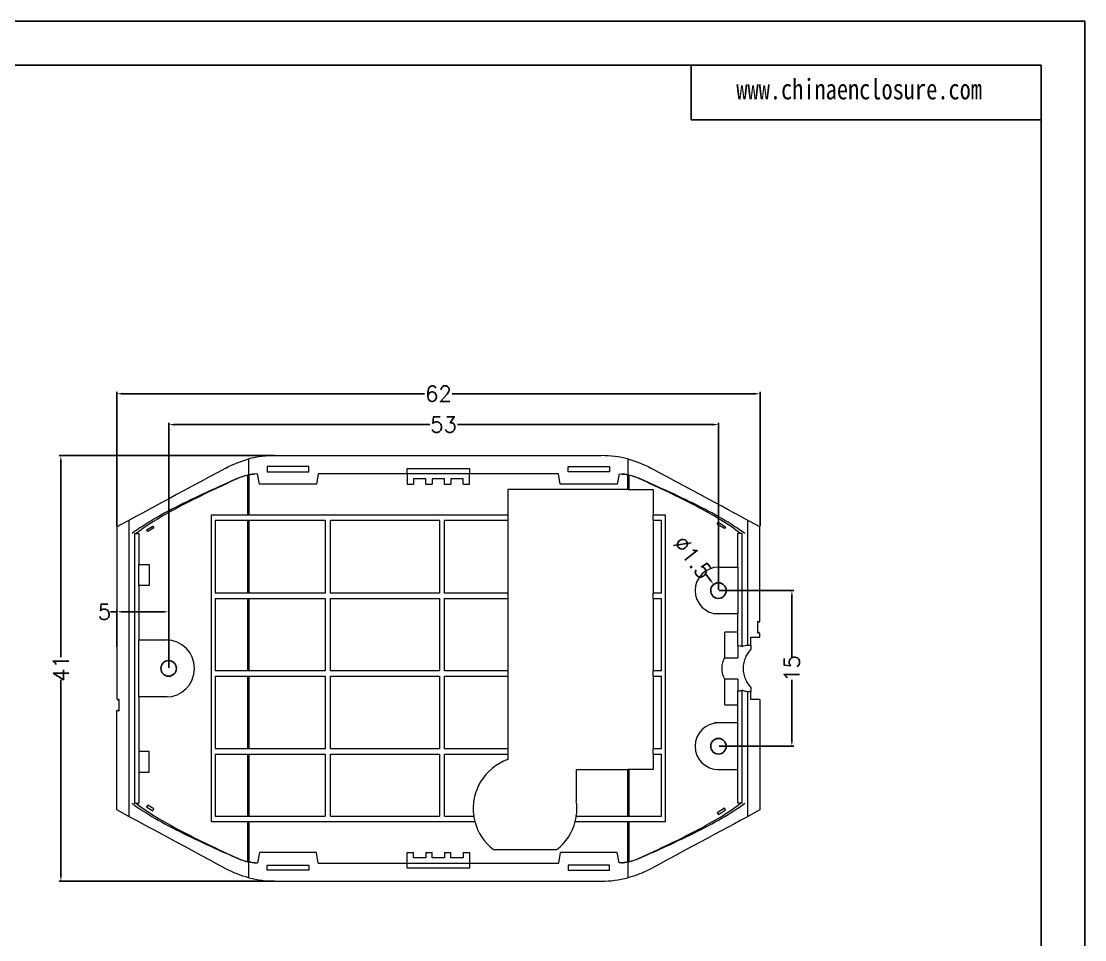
# Model space of a CAD drawing. Header units: inches. Extents: x 1582 to 2189, y 327 to 504.
# Drawn here: x 2000 to 2102.5, y 415.4 to 503.9 of the extents above; entities that cross this region are included whole.
import ezdxf

# ---------------------------------------------------------------- set-up
doc = ezdxf.new("R2010")
doc.units = ezdxf.units.IN
doc.header["$LTSCALE"] = 15
doc.layers.add('文字', color=81, linetype='Continuous')
doc.styles.get("Standard").update_dxf_attribs({"font": 'txt', "bigfont": 'gbcbig.shx'})
doc.styles.add('宋体', font='', dxfattribs={"width": 0.8, "height": 3.5})
doc.styles.get('宋体').set_extended_font_data('SimSun')
doc.dimstyles.new('2', dxfattribs={"dimtxt": 1.5, "dimasz": 0.6, "dimexe": 0.18, "dimexo": 0.0625, "dimgap": 0.09, "dimtad": 0, "dimdsep": 46, "dimtxsty": 'Standard', "dimcen": 0, "dimclrd": 3, "dimclre": 3, "dimadec": 0, "dimazin": 2, "dimtfac": 1, "dimtofl": 0, "dimtmove": 0, "dimatfit": 3, "dimfxl": 1, "dimtolj": 1, "dimtzin": 0, "dimarcsym": 0})

# ---------------------------------------------------------------- blocks, each defined once
blk = doc.blocks.new('*D228')
at = {"color": 3, "lineweight": -2}
for p, q in [((2009.22, 455.24), (2009.22, 468.18)), ((2009.82, 468), (2038.88, 468)), ((2070.62, 468), (2041.56, 468)), ((2071.22, 455.24), (2071.22, 468.18))]:
    blk.add_line(p, q, dxfattribs=at)
at = {"color": 3}
for points in [[(2009.82, 468.1), (2009.82, 467.9), (2009.22, 468)], [(2070.62, 468.1), (2070.62, 467.9), (2071.22, 468)]]:
    blk.add_solid(points, dxfattribs=at)
at = {"layer": 'Defpoints', "color": 0}
for p in [(2071.22, 468), (2009.22, 455.17), (2071.22, 455.17)]:
    blk.add_point(p, dxfattribs=at)
at = {"color": 0, "insert": (2040.22, 468), "char_height": 1.5, "attachment_point": 5}
blk.add_mtext('\\A1;62', dxfattribs=at)
blk = doc.blocks.new('*D229')
at = {"color": 3, "lineweight": -2}
for p, q in [((2024.42, 462.04), (2003.65, 462.04)), ((2003.83, 461.44), (2003.83, 442.63)), ((2003.83, 421.64), (2003.83, 440.45)), ((2024.42, 421.04), (2003.65, 421.04))]:
    blk.add_line(p, q, dxfattribs=at)
at = {"color": 3}
for points in [[(2003.73, 461.44), (2003.93, 461.44), (2003.83, 462.04)], [(2003.73, 421.64), (2003.93, 421.64), (2003.83, 421.04)]]:
    blk.add_solid(points, dxfattribs=at)
at = {"layer": 'Defpoints', "color": 0}
for p in [(2024.48, 462.04), (2003.83, 421.04), (2024.48, 421.04)]:
    blk.add_point(p, dxfattribs=at)
at = {"color": 0, "insert": (2003.83, 441.54), "char_height": 1.5, "attachment_point": 5, "rotation": 90}
blk.add_mtext('\\A1;41', dxfattribs=at)
blk = doc.blocks.new('*D230')
at = {"color": 3, "lineweight": -2}
for p, q in [((2067.28, 449.04), (2074.47, 449.04)), ((2074.29, 448.44), (2074.29, 442.63)), ((2074.29, 434.64), (2074.29, 440.45)), ((2067.28, 434.04), (2074.47, 434.04))]:
    blk.add_line(p, q, dxfattribs=at)
at = {"color": 3}
for points in [[(2074.19, 448.44), (2074.39, 448.44), (2074.29, 449.04)], [(2074.19, 434.64), (2074.39, 434.64), (2074.29, 434.04)]]:
    blk.add_solid(points, dxfattribs=at)
at = {"layer": 'Defpoints', "color": 0}
for p in [(2067.22, 449.04), (2074.29, 449.04), (2067.22, 434.04)]:
    blk.add_point(p, dxfattribs=at)
at = {"color": 0, "insert": (2074.29, 441.54), "char_height": 1.5, "attachment_point": 5, "rotation": 90}
blk.add_mtext('\\A1;15', dxfattribs=at)
blk = doc.blocks.new('*D231')
at = {"color": 3, "lineweight": -2}
for p, q in [((2009.22, 446.99), (2008.62, 446.99)), ((2009.22, 443.61), (2009.22, 447.17)), ((2013.62, 446.99), (2009.82, 446.99)), ((2014.22, 441.6), (2014.22, 447.17))]:
    blk.add_line(p, q, dxfattribs=at)
at = {"color": 3}
for points in [[(2009.82, 447.09), (2009.82, 446.89), (2009.22, 446.99)], [(2013.62, 447.09), (2013.62, 446.89), (2014.22, 446.99)]]:
    blk.add_solid(points, dxfattribs=at)
at = {"layer": 'Defpoints', "color": 0}
for p in [(2009.22, 446.99), (2009.22, 443.55), (2014.22, 441.54)]:
    blk.add_point(p, dxfattribs=at)
at = {"color": 0, "insert": (2008.03, 446.99), "char_height": 1.5, "attachment_point": 5}
blk.add_mtext('\\A1;5', dxfattribs=at)
blk = doc.blocks.new('*D232')
at = {"color": 3, "lineweight": -2}
for p, q in [((2014.22, 441.6), (2014.22, 465.21)), ((2014.82, 465.03), (2039.38, 465.03)), ((2066.62, 465.03), (2042.06, 465.03)), ((2067.22, 449.1), (2067.22, 465.21))]:
    blk.add_line(p, q, dxfattribs=at)
at = {"color": 3}
for points in [[(2014.82, 465.13), (2014.82, 464.93), (2014.22, 465.03)], [(2066.62, 465.13), (2066.62, 464.93), (2067.22, 465.03)]]:
    blk.add_solid(points, dxfattribs=at)
at = {"layer": 'Defpoints', "color": 0}
for p in [(2067.22, 465.03), (2067.22, 449.04), (2014.22, 441.54)]:
    blk.add_point(p, dxfattribs=at)
at = {"color": 0, "insert": (2040.72, 465.03), "char_height": 1.5, "attachment_point": 5}
blk.add_mtext('\\A1;53', dxfattribs=at)
blk = doc.blocks.new('*D237')
at = {"color": 3, "lineweight": -2}
blk.add_line((2066.02, 450.58), (2066.39, 450.1), dxfattribs=at)
at = {"color": 3}
blk.add_solid([(2066.46, 450.17), (2066.31, 450.04), (2066.75, 449.63)], dxfattribs=at)
at = {"layer": 'Defpoints', "color": 0}
for p in [(2066.75, 449.63), (2067.68, 448.45)]:
    blk.add_point(p, dxfattribs=at)
at = {"color": 0, "insert": (2064.73, 452.23), "char_height": 1.5, "attachment_point": 5, "rotation": 307.91}
blk.add_mtext('\\A1;∅1.5', dxfattribs=at)

msp = doc.modelspace()

# ---------------------------------------------------------------- linework, layer by layer
for p, q in [((1852.22, 503.888), (2102.521, 503.888)), ((2102.521, 503.888), (2102.521, 326.907)), ((1856.434, 499.674), (2098.307, 499.674)), ((2064.597, 499.674), (2064.597, 494.407)), ((2098.307, 499.674), (2098.307, 331.121)), ((2064.597, 494.407), (2098.307, 494.407))]:
    msp.add_line(p, q)
at = {"color": 7, "linetype": 'Continuous', "lineweight": 15}
for p, q in [((2021.955, 460.197), (2021.955, 461.716)), ((2024.478, 462.039), (2055.952, 462.039)), ((2058.475, 461.716), (2058.475, 460.197)), ((2027.715, 460.989), (2023.715, 460.989)), ((2023.715, 460.989), (2023.715, 460.489)), ((2023.715, 460.489), (2027.715, 460.489)), ((2027.715, 460.489), (2027.715, 460.989)), ((2028.641, 460.289), (2028.465, 459.289)), ((2037.215, 460.289), (2028.641, 460.289)), ((2037.215, 460.289), (2037.215, 460.789)), ((2037.215, 460.789), (2043.215, 460.789)), ((2037.215, 460.289), (2037.215, 459.289)), ((2043.215, 460.289), (2037.215, 460.289)), ((2043.215, 460.789), (2043.215, 460.289)), ((2043.215, 459.289), (2043.215, 460.289)), ((2051.789, 460.289), (2043.215, 460.289)), ((2051.965, 459.289), (2051.789, 460.289)), ((2052.715, 460.989), (2056.715, 460.989)), ((2052.715, 460.489), (2052.715, 460.989)), ((2056.715, 460.489), (2052.715, 460.489)), ((2056.715, 460.989), (2056.715, 460.489)), ((2021.859, 456.289), (2021.859, 460.168)), ((2021.955, 460.189), (2021.955, 456.289)), ((2022.965, 459.289), (2022.792, 460.272)), ((2028.465, 459.289), (2022.965, 459.289)), ((2037.215, 459.289), (2037.815, 459.289)), ((2037.815, 459.789), (2037.815, 459.289)), ((2039.015, 459.789), (2037.815, 459.789)), ((2039.015, 459.289), (2039.015, 459.789)), ((2039.015, 459.289), (2039.615, 459.289)), ((2040.815, 459.789), (2039.615, 459.789)), ((2039.615, 459.789), (2039.615, 459.289)), ((2040.815, 459.289), (2040.815, 459.789)), ((2040.815, 459.289), (2041.415, 459.289)), ((2042.615, 459.789), (2041.415, 459.789)), ((2041.415, 459.789), (2041.415, 459.289)), ((2042.615, 459.289), (2042.615, 459.789)), ((2042.615, 459.289), (2043.215, 459.289)), ((2057.465, 459.289), (2051.965, 459.289)), ((2057.638, 460.272), (2057.465, 459.289)), ((2058.475, 458.789), (2058.475, 460.189)), ((2058.571, 460.168), (2058.571, 458.789)), ((2058.475, 458.789), (2046.915, 458.789)), ((2046.915, 458.789), (2046.915, 456.289)), ((2058.475, 458.789), (2058.571, 458.789)), ((2058.571, 458.789), (2060.915, 458.789)), ((2060.915, 458.789), (2060.915, 456.289)), ((2018.315, 456.289), (2018.315, 426.789)), ((2046.915, 456.289), (2018.315, 456.289)), ((2046.915, 456.289), (2046.915, 455.789)), ((2062.115, 456.289), (2060.915, 456.289)), ((2060.915, 455.789), (2060.915, 456.289)), ((2062.115, 426.789), (2062.115, 456.289)), ((2010.384, 455.804), (2010.384, 427.275)), ((2012.095, 454.886), (2012.692, 455.252)), ((2012.692, 455.252), (2012.796, 455.082)), ((2029.315, 455.789), (2018.715, 455.789)), ((2018.715, 455.789), (2018.715, 448.789)), ((2021.859, 448.789), (2021.859, 455.789)), ((2021.955, 455.789), (2021.955, 448.789)), ((2029.315, 455.789), (2029.315, 448.789)), ((2040.315, 455.789), (2029.815, 455.789)), ((2029.815, 448.789), (2029.815, 455.789)), ((2040.315, 455.789), (2040.315, 448.789)), ((2046.915, 455.789), (2040.815, 455.789)), ((2040.815, 448.789), (2040.815, 455.789)), ((2046.915, 455.789), (2046.915, 448.789)), ((2061.715, 455.789), (2060.915, 455.789)), ((2060.915, 455.789), (2060.915, 448.789)), ((2061.715, 448.789), (2061.715, 455.789)), ((2067.097, 455.447), (2067.204, 455.616)), ((2067.797, 455.004), (2067.097, 455.447)), ((2067.204, 455.616), (2067.904, 455.173)), ((2067.904, 455.173), (2067.797, 455.004)), ((2070.046, 443.789), (2070.046, 455.804)), ((2010.935, 454.539), (2010.935, 428.539)), ((2010.935, 454.539), (2011.338, 454.539)), ((2011.338, 454.539), (2011.338, 451.539)), ((2012.2, 454.716), (2012.095, 454.886)), ((2012.796, 455.082), (2012.2, 454.716)), ((2069.093, 451.283), (2069.093, 454.539)), ((2069.495, 454.539), (2069.093, 454.539)), ((2069.495, 443.64), (2069.495, 454.539)), ((2011.338, 451.539), (2012.338, 451.539)), ((2011.338, 449.539), (2011.338, 451.539)), ((2012.338, 451.539), (2012.338, 449.539)), ((2067.155, 451.288), (2069.093, 451.283)), ((2069.093, 451.283), (2069.093, 446.783)), ((2012.338, 449.539), (2011.338, 449.539)), ((2011.338, 449.539), (2011.338, 444.289)), ((2029.315, 448.789), (2018.715, 448.789)), ((2018.715, 448.289), (2018.715, 441.289)), ((2018.715, 448.289), (2029.315, 448.289)), ((2021.859, 441.289), (2021.859, 448.289)), ((2021.955, 448.289), (2021.955, 441.289)), ((2029.315, 448.289), (2029.315, 441.289)), ((2040.315, 448.789), (2029.815, 448.789)), ((2029.815, 448.289), (2040.315, 448.289)), ((2029.815, 441.289), (2029.815, 448.289)), ((2040.315, 448.289), (2040.315, 441.289)), ((2046.915, 448.789), (2040.815, 448.789)), ((2040.815, 448.289), (2046.915, 448.289)), ((2040.815, 441.289), (2040.815, 448.289)), ((2046.915, 448.789), (2046.915, 448.289)), ((2046.915, 448.289), (2046.915, 441.289)), ((2060.915, 448.289), (2060.915, 448.789)), ((2061.715, 448.789), (2060.915, 448.789)), ((2060.915, 448.289), (2061.715, 448.289)), ((2060.915, 448.289), (2060.915, 441.289)), ((2061.715, 441.289), (2061.715, 448.289)), ((2069.093, 446.783), (2066.837, 446.789)), ((2069.093, 445.039), (2069.093, 446.783)), ((2070.984, 446.082), (2070.984, 444.961)), ((2069.093, 445.039), (2067.816, 445.039)), ((2067.816, 442.57), (2067.816, 445.039)), ((2069.093, 443.731), (2069.093, 445.039)), ((2071.215, 444.902), (2070.984, 445.12)), ((2071.215, 444.539), (2071.215, 444.902)), ((2011.338, 444.289), (2014.088, 444.289)), ((2011.338, 438.789), (2011.338, 444.289)), ((2070.346, 444.539), (2071.215, 444.539)), ((2070.346, 443.789), (2070.346, 444.539)), ((2069.093, 443.731), (2069.093, 442.57)), ((2070.046, 443.789), (2070.346, 443.789)), ((2070.346, 443.789), (2070.346, 443.35)), ((2067.816, 442.57), (2069.093, 442.57)), ((2029.315, 441.289), (2018.715, 441.289)), ((2040.315, 441.289), (2029.815, 441.289)), ((2046.915, 441.289), (2040.815, 441.289)), ((2046.915, 441.289), (2046.915, 440.789)), ((2061.715, 441.289), (2060.915, 441.289)), ((2060.915, 440.789), (2060.915, 441.289)), ((2018.715, 440.789), (2018.715, 433.789)), ((2018.715, 440.789), (2029.315, 440.789)), ((2021.859, 433.789), (2021.859, 440.789)), ((2021.955, 440.789), (2021.955, 433.789)), ((2029.315, 440.789), (2029.315, 433.789)), ((2029.815, 433.789), (2029.815, 440.789)), ((2029.815, 440.789), (2040.315, 440.789)), ((2040.315, 440.789), (2040.315, 433.789)), ((2040.815, 433.789), (2040.815, 440.789)), ((2040.815, 440.789), (2046.915, 440.789)), ((2046.915, 440.789), (2046.915, 433.789)), ((2060.915, 440.789), (2061.715, 440.789)), ((2060.915, 440.789), (2060.915, 433.789)), ((2061.715, 433.789), (2061.715, 440.789)), ((2069.093, 440.508), (2067.816, 440.508)), ((2067.816, 438.039), (2067.816, 440.508)), ((2069.093, 440.508), (2069.093, 439.347)), ((2014.088, 438.789), (2011.338, 438.789)), ((2011.338, 438.789), (2011.338, 433.539)), ((2069.093, 438.039), (2069.093, 439.347)), ((2069.495, 428.539), (2069.495, 439.438)), ((2070.046, 427.275), (2070.046, 439.289)), ((2070.346, 439.289), (2070.046, 439.289)), ((2070.346, 439.728), (2070.346, 439.289)), ((2070.346, 438.539), (2070.346, 439.289)), ((2009.215, 438.605), (2009.447, 438.387)), ((2009.447, 437.425), (2009.447, 438.546)), ((2067.816, 438.039), (2069.093, 438.039)), ((2069.093, 436.295), (2069.093, 438.039)), ((2071.215, 438.539), (2070.346, 438.539)), ((2069.093, 436.295), (2066.837, 436.289)), ((2069.093, 431.795), (2069.093, 436.295)), ((2029.315, 433.789), (2018.715, 433.789)), ((2040.315, 433.789), (2029.815, 433.789)), ((2046.915, 433.789), (2040.815, 433.789)), ((2046.915, 433.789), (2046.915, 433.289)), ((2060.915, 433.289), (2060.915, 433.789)), ((2061.715, 433.789), (2060.915, 433.789)), ((2012.338, 433.539), (2011.338, 433.539)), ((2011.338, 433.539), (2011.338, 431.539)), ((2012.338, 431.539), (2012.338, 433.539)), ((2018.715, 433.289), (2018.715, 427.289)), ((2018.715, 433.289), (2029.315, 433.289)), ((2021.859, 427.289), (2021.859, 433.289)), ((2021.955, 433.289), (2021.955, 427.289)), ((2029.315, 433.289), (2029.315, 427.289)), ((2029.815, 433.289), (2040.315, 433.289)), ((2029.815, 427.289), (2029.815, 433.289)), ((2040.315, 433.289), (2040.315, 427.289)), ((2040.815, 427.289), (2040.815, 433.289)), ((2040.815, 433.289), (2046.915, 433.289)), ((2046.915, 433.289), (2046.915, 432.757)), ((2060.915, 433.289), (2061.715, 433.289)), ((2060.915, 433.289), (2060.915, 431.789)), ((2061.715, 427.289), (2061.715, 433.289)), ((2053.515, 428.789), (2053.515, 431.789)), ((2053.515, 431.789), (2058.475, 431.789)), ((2058.475, 427.289), (2058.475, 431.789)), ((2058.571, 431.789), (2058.475, 431.789)), ((2058.571, 431.789), (2058.571, 427.289)), ((2060.915, 431.789), (2058.571, 431.789)), ((2067.155, 431.79), (2069.093, 431.795)), ((2069.093, 428.539), (2069.093, 431.795)), ((2011.338, 431.539), (2012.338, 431.539)), ((2011.338, 431.539), (2011.338, 428.539)), ((2010.935, 428.539), (2011.338, 428.539)), ((2069.495, 428.539), (2069.093, 428.539)), ((2012.2, 428.363), (2012.095, 428.192)), ((2012.095, 428.192), (2012.692, 427.826)), ((2012.796, 427.997), (2012.2, 428.363)), ((2012.692, 427.826), (2012.796, 427.997)), ((2067.797, 428.074), (2067.097, 427.631)), ((2067.097, 427.631), (2067.204, 427.462)), ((2067.204, 427.462), (2067.904, 427.905)), ((2067.904, 427.905), (2067.797, 428.074)), ((2018.315, 426.789), (2043.73, 426.789)), ((2018.715, 427.289), (2029.315, 427.289)), ((2021.859, 422.91), (2021.859, 426.789)), ((2021.955, 426.789), (2021.955, 422.89)), ((2029.815, 427.289), (2040.315, 427.289)), ((2040.815, 427.289), (2043.628, 427.289)), ((2053.412, 426.789), (2062.115, 426.789)), ((2053.515, 427.289), (2061.715, 427.289)), ((2058.475, 422.89), (2058.475, 426.789)), ((2058.571, 426.789), (2058.571, 422.91)), ((2022.965, 423.789), (2022.792, 422.806)), ((2028.465, 423.789), (2022.965, 423.789)), ((2028.641, 422.789), (2028.465, 423.789)), ((2037.215, 422.789), (2037.215, 423.789)), ((2037.215, 423.789), (2037.815, 423.789)), ((2037.815, 423.289), (2037.815, 423.789)), ((2039.015, 423.789), (2039.615, 423.789)), ((2039.015, 423.789), (2039.015, 423.289)), ((2039.615, 423.289), (2039.615, 423.789)), ((2040.815, 423.789), (2041.415, 423.789)), ((2040.815, 423.789), (2040.815, 423.289)), ((2041.415, 423.289), (2041.415, 423.789)), ((2042.615, 423.789), (2042.615, 423.289)), ((2042.615, 423.789), (2043.215, 423.789)), ((2043.215, 423.789), (2043.215, 422.789)), ((2045.516, 424.081), (2051.626, 424.081)), ((2051.965, 423.789), (2051.789, 422.789)), ((2057.465, 423.789), (2051.965, 423.789)), ((2057.638, 422.806), (2057.465, 423.789)), ((2021.955, 421.363), (2021.955, 422.882)), ((2023.715, 422.589), (2027.715, 422.589)), ((2023.715, 422.089), (2023.715, 422.589)), ((2027.715, 422.589), (2027.715, 422.089)), ((2028.641, 422.789), (2037.215, 422.789)), ((2037.215, 422.289), (2037.215, 422.789)), ((2037.215, 422.789), (2043.215, 422.789)), ((2039.015, 423.289), (2037.815, 423.289)), ((2040.815, 423.289), (2039.615, 423.289)), ((2042.615, 423.289), (2041.415, 423.289)), ((2043.215, 422.789), (2043.215, 422.289)), ((2043.215, 422.789), (2051.789, 422.789)), ((2052.715, 422.589), (2052.715, 422.089)), ((2056.715, 422.589), (2052.715, 422.589)), ((2056.715, 422.089), (2056.715, 422.589)), ((2058.475, 422.882), (2058.475, 421.363)), ((2027.715, 422.089), (2023.715, 422.089)), ((2043.215, 422.289), (2037.215, 422.289)), ((2052.715, 422.089), (2056.715, 422.089)), ((2024.478, 421.039), (2055.952, 421.039))]:
    msp.add_line(p, q, dxfattribs=at)
at = {"color": 7, "linetype": 'Continuous', "lineweight": 15, "flags": 128}
for points in [[(2019.735, 460.842), (2018.904, 460.395), (2018.084, 459.953), (2017.278, 459.519), (2016.49, 459.094), (2015.721, 458.68), (2014.976, 458.278), (2014.255, 457.89), (2013.563, 457.517), (2012.902, 457.16), (2012.273, 456.822), (2011.68, 456.502), (2011.125, 456.203), (2010.608, 455.925), (2009.215, 455.174), (2009.215, 438.605)], [(2071.215, 446.023), (2071.215, 455.174), (2069.822, 455.925), (2069.306, 456.203), (2068.75, 456.502), (2068.157, 456.822), (2067.529, 457.16), (2066.867, 457.517), (2066.175, 457.89), (2065.455, 458.278), (2064.709, 458.68), (2063.94, 459.094), (2063.152, 459.519), (2062.346, 459.953), (2061.526, 460.395), (2060.696, 460.842)], [(2071.215, 438.539), (2071.215, 427.904), (2069.822, 427.154), (2069.306, 426.876), (2068.75, 426.576), (2068.157, 426.257), (2067.529, 425.918), (2066.867, 425.561), (2066.175, 425.188), (2065.455, 424.8), (2064.709, 424.398), (2063.94, 423.984), (2063.152, 423.559), (2062.346, 423.125), (2061.526, 422.684), (2060.696, 422.236)], [(2019.735, 422.236), (2018.904, 422.684), (2018.084, 423.125), (2017.278, 423.559), (2016.49, 423.984), (2015.721, 424.398), (2014.976, 424.8), (2014.255, 425.188), (2013.563, 425.561), (2012.902, 425.918), (2012.273, 426.257), (2011.68, 426.576), (2011.125, 426.876), (2010.608, 427.154), (2009.215, 427.904), (2009.215, 437.484)]]:
    msp.add_lwpolyline(points, dxfattribs=at)
for centre in [(2067.215, 449.039), (2014.215, 441.539), (2067.215, 434.039)]:
    msp.add_circle(centre, 0.75)
at = {"color": 7, "linetype": 'Continuous', "lineweight": 15}
for centre, radius, start, end in [((2024.478, 452.039), 10, 90, 104.61259), ((2055.952, 452.039), 10, 75.38741, 90), ((2067.215, 449.039), 2.25, 89.85168, 269.85168), ((2013.965, 441.539), 2.75, 270, 90), ((2067.215, 434.039), 2.25, 90.14832, 270.14832), ((2048.571, 428.039), 5, 109.34615, 188.62693), ((2048.571, 428.039), 5, 351.37307, 8.62693), ((2048.571, 428.039), 5, 188.62693, 194.47751), ((2048.571, 428.039), 5, 194.47751, 232.33635), ((2048.571, 428.039), 5, 307.66365, 345.52249), ((2048.571, 428.039), 5, 345.52249, 351.37307), ((2024.478, 431.039), 10, 255.38741, 270), ((2055.952, 431.039), 10, 270, 284.61259)]:
    msp.add_arc(centre, radius, start, end, dxfattribs=at)
for start_param, end_param in [(1.2047142, 1.3426954), (4.9404899, 5.0784711)]:
    msp.add_ellipse((2068.402, 441.539), major_axis=(3.053, 0), ratio=0.7369274, start_param=start_param, end_param=end_param, dxfattribs=at)
for points in [[(2019.735, 460.842), (2020.436, 461.221), (2021.176, 461.512), (2021.955, 461.716)], [(2058.475, 461.716), (2059.254, 461.512), (2059.994, 461.221), (2060.696, 460.842)], [(2021.955, 460.197), (2022.15, 460.234), (2022.345, 460.261), (2022.541, 460.275)], [(2022.791, 460.275), (2022.791, 460.274), (2022.792, 460.273), (2022.792, 460.272)], [(2021.859, 460.168), (2021.516, 460.092), (2021.186, 459.98), (2020.868, 459.834)], [(2020.89, 459.862), (2021.201, 460), (2021.523, 460.104), (2021.855, 460.176)], [(2021.855, 460.176), (2021.889, 460.183), (2021.922, 460.19), (2021.955, 460.197)], [(2021.955, 460.189), (2021.923, 460.182), (2021.891, 460.175), (2021.859, 460.168)], [(2022.792, 460.272), (2022.345, 460.256), (2022.15, 460.228), (2021.955, 460.189)], [(2057.638, 460.272), (2058.085, 460.261), (2058.281, 460.234), (2058.475, 460.197)], [(2058.475, 460.189), (2058.28, 460.228), (2058.085, 460.256), (2057.888, 460.272)], [(2058.475, 460.197), (2058.508, 460.19), (2058.541, 460.183), (2058.575, 460.176)], [(2058.571, 460.168), (2058.539, 460.175), (2058.507, 460.182), (2058.475, 460.189)], [(2059.563, 459.834), (2059.244, 459.98), (2058.914, 460.092), (2058.571, 460.168)], [(2058.575, 460.176), (2058.908, 460.104), (2059.229, 460), (2059.54, 459.862)], [(2069.495, 443.64), (2069.681, 443.737), (2069.868, 443.789), (2070.046, 443.789)], [(2070.046, 439.289), (2069.867, 439.289), (2069.683, 439.34), (2069.495, 439.438)], [(2020.868, 423.244), (2021.186, 423.098), (2021.516, 422.987), (2021.859, 422.91)], [(2021.855, 422.902), (2021.523, 422.974), (2021.201, 423.079), (2020.89, 423.216)], [(2021.955, 422.882), (2021.922, 422.888), (2021.889, 422.895), (2021.855, 422.902)], [(2021.859, 422.91), (2021.891, 422.903), (2021.923, 422.896), (2021.955, 422.89)], [(2021.955, 422.89), (2022.15, 422.85), (2022.345, 422.822), (2022.792, 422.806)], [(2022.541, 422.803), (2022.345, 422.818), (2022.15, 422.844), (2021.955, 422.882)], [(2058.475, 422.882), (2058.281, 422.844), (2058.085, 422.818), (2057.638, 422.806)], [(2057.888, 422.806), (2058.085, 422.822), (2058.28, 422.85), (2058.475, 422.89)], [(2058.475, 422.89), (2058.507, 422.896), (2058.539, 422.903), (2058.571, 422.91)], [(2058.575, 422.902), (2058.541, 422.895), (2058.508, 422.888), (2058.475, 422.882)], [(2058.571, 422.91), (2058.914, 422.987), (2059.244, 423.098), (2059.563, 423.244)], [(2059.54, 423.216), (2059.229, 423.079), (2058.908, 422.974), (2058.575, 422.902)], [(2021.955, 421.363), (2021.176, 421.566), (2020.436, 421.858), (2019.735, 422.236)]]:
    msp.add_open_spline(points, degree=3, dxfattribs=at)
for points, knots in [([(2057.889, 460.275), (2057.889, 460.274), (2057.889, 460.273), (2057.888, 460.272), (2057.888, 460.272), (2057.888, 460.272), (2057.888, 460.272)], [0.00020563254, 0.00020563254, 0.00020563254, 0.00020563254, 0.00066943818, 0.00066943818, 0.00066943818, 0.00070564233, 0.00070564233, 0.00070564233, 0.00070564233]), ([(2020.89, 459.862), (2020.131, 459.525), (2019.377, 459.188), (2017.585, 458.372), (2016.562, 457.893), (2014.632, 456.935), (2013.724, 456.456), (2012.072, 455.497), (2011.328, 455.018), (2010.685, 454.539)], [0.07431699, 0.07431699, 0.07431699, 0.07431699, 0.25, 0.25, 0.5, 0.5, 0.75, 0.75, 1, 1, 1, 1]), ([(2020.868, 459.834), (2019.909, 459.393), (2018.958, 458.951), (2017.117, 458.069), (2016.227, 457.628), (2014.546, 456.745), (2013.756, 456.304), (2012.312, 455.422), (2011.658, 454.98), (2011.088, 454.539)], [0, 0, 0, 0, 0.25, 0.25, 0.5, 0.5, 0.75, 0.75, 1, 1, 1, 1]), ([(2020.868, 459.834), (2020.869, 459.835), (2020.869, 459.836), (2020.87, 459.837), (2020.872, 459.84), (2020.874, 459.842), (2020.876, 459.845), (2020.878, 459.847), (2020.881, 459.85), (2020.883, 459.853), (2020.885, 459.855), (2020.887, 459.858), (2020.889, 459.861), (2020.89, 459.861), (2020.89, 459.861), (2020.89, 459.862)], [0, 0, 0, 0, 0.00006056357, 0.00006056357, 0.00006056357, 0.00018796691, 0.00018796691, 0.00018796691, 0.00033461259, 0.00033461259, 0.00033461259, 0.00048111751, 0.00048111751, 0.00048111751, 0.00050461879, 0.00050461879, 0.00050461879, 0.00050461879]), ([(2069.745, 454.539), (2069.102, 455.018), (2068.358, 455.497), (2066.706, 456.456), (2065.798, 456.935), (2063.868, 457.893), (2062.845, 458.372), (2061.053, 459.188), (2060.299, 459.525), (2059.54, 459.862)], [0, 0, 0, 0, 0.25, 0.25, 0.5, 0.5, 0.75, 0.75, 0.92568301, 0.92568301, 0.92568301, 0.92568301]), ([(2059.54, 459.862), (2059.543, 459.857), (2059.547, 459.853), (2059.551, 459.848), (2059.552, 459.847), (2059.553, 459.846), (2059.554, 459.845), (2059.556, 459.842), (2059.558, 459.84), (2059.56, 459.837), (2059.561, 459.836), (2059.562, 459.835), (2059.563, 459.834)], [0, 0, 0, 0, 0.00025074761, 0.00025074761, 0.00025074761, 0.00031665171, 0.00031665171, 0.00031665171, 0.00044405495, 0.00044405495, 0.00044405495, 0.00050461847, 0.00050461847, 0.00050461847, 0.00050461847]), ([(2069.343, 454.539), (2068.772, 454.98), (2068.118, 455.422), (2066.674, 456.304), (2065.884, 456.745), (2064.203, 457.628), (2063.313, 458.069), (2061.472, 458.951), (2060.521, 459.393), (2059.563, 459.834)], [0, 0, 0, 0, 0.25, 0.25, 0.5, 0.5, 0.75, 0.75, 1, 1, 1, 1]), ([(2070.984, 446.082), (2071.016, 446.074), (2071.048, 446.066), (2071.081, 446.057), (2071.103, 446.052), (2071.126, 446.046), (2071.148, 446.04), (2071.17, 446.034), (2071.193, 446.029), (2071.215, 446.023)], [0, 0, 0, 0, 0.00010037536, 0.00010037536, 0.00010037536, 0.000169676, 0.000169676, 0.000169676, 0.00023897687, 0.00023897687, 0.00023897687, 0.00023897687]), ([(2071.215, 444.902), (2071.183, 444.91), (2071.15, 444.918), (2071.118, 444.927), (2071.095, 444.932), (2071.073, 444.938), (2071.051, 444.944), (2071.028, 444.95), (2071.006, 444.956), (2070.984, 444.961)], [0, 0, 0, 0, 0.00010037535, 0.00010037535, 0.00010037535, 0.00016967599, 0.00016967599, 0.00016967599, 0.00023897688, 0.00023897688, 0.00023897688, 0.00023897688]), ([(2070.346, 439.728), (2070.158, 439.919), (2069.979, 440.172), (2069.777, 440.636), (2069.721, 440.806), (2069.645, 441.161), (2069.624, 441.351), (2069.624, 441.724), (2069.644, 441.914), (2069.72, 442.27), (2069.776, 442.44), (2069.911, 442.75), (2069.99, 442.892), (2070.161, 443.144), (2070.251, 443.254), (2070.346, 443.35)], [0, 0, 0, 0, 0.25, 0.25, 0.375, 0.375, 0.5, 0.5, 0.625, 0.625, 0.75, 0.75, 0.875, 0.875, 1, 1, 1, 1]), ([(2067.816, 440.508), (2067.74, 440.657), (2067.676, 440.822), (2067.609, 441.082), (2067.592, 441.171), (2067.568, 441.353), (2067.562, 441.447), (2067.562, 441.723), (2067.586, 441.908), (2067.676, 442.256), (2067.74, 442.421), (2067.816, 442.57)], [0, 0, 0, 0, 0.25, 0.25, 0.375, 0.375, 0.5, 0.5, 0.75, 0.75, 1, 1, 1, 1]), ([(2009.215, 438.605), (2009.248, 438.597), (2009.28, 438.589), (2009.312, 438.581), (2009.335, 438.575), (2009.357, 438.569), (2009.379, 438.563), (2009.402, 438.557), (2009.424, 438.552), (2009.447, 438.546)], [0, 0, 0, 0, 0.00010037535, 0.00010037535, 0.00010037535, 0.00016967599, 0.00016967599, 0.00016967599, 0.00023897688, 0.00023897688, 0.00023897688, 0.00023897688]), ([(2009.447, 437.425), (2009.414, 437.433), (2009.382, 437.442), (2009.349, 437.45), (2009.327, 437.456), (2009.305, 437.461), (2009.282, 437.467), (2009.26, 437.473), (2009.237, 437.479), (2009.215, 437.484)], [0, 0, 0, 0, 0.00010037536, 0.00010037536, 0.00010037536, 0.000169676, 0.000169676, 0.000169676, 0.00023897687, 0.00023897687, 0.00023897687, 0.00023897687]), ([(2010.685, 428.539), (2011.328, 428.06), (2012.072, 427.581), (2013.724, 426.622), (2014.632, 426.143), (2016.562, 425.185), (2017.585, 424.706), (2019.377, 423.89), (2020.131, 423.553), (2020.89, 423.216)], [0, 0, 0, 0, 0.25, 0.25, 0.5, 0.5, 0.75, 0.75, 0.92568301, 0.92568301, 0.92568301, 0.92568301]), ([(2011.088, 428.539), (2011.658, 428.098), (2012.312, 427.657), (2013.756, 426.774), (2014.546, 426.333), (2016.227, 425.451), (2017.117, 425.009), (2018.958, 424.127), (2019.909, 423.686), (2020.868, 423.244)], [0, 0, 0, 0, 0.25, 0.25, 0.5, 0.5, 0.75, 0.75, 1, 1, 1, 1]), ([(2059.54, 423.216), (2060.299, 423.553), (2061.053, 423.89), (2062.845, 424.706), (2063.868, 425.185), (2065.798, 426.143), (2066.706, 426.622), (2068.358, 427.581), (2069.102, 428.06), (2069.745, 428.539)], [0.07431699, 0.07431699, 0.07431699, 0.07431699, 0.25, 0.25, 0.5, 0.5, 0.75, 0.75, 1, 1, 1, 1]), ([(2059.563, 423.244), (2060.521, 423.686), (2061.472, 424.127), (2063.313, 425.009), (2064.203, 425.451), (2065.884, 426.333), (2066.674, 426.774), (2068.118, 427.657), (2068.772, 428.098), (2069.343, 428.539)], [0, 0, 0, 0, 0.25, 0.25, 0.5, 0.5, 0.75, 0.75, 1, 1, 1, 1]), ([(2020.89, 423.216), (2020.887, 423.221), (2020.883, 423.225), (2020.879, 423.23), (2020.878, 423.231), (2020.877, 423.232), (2020.876, 423.234), (2020.874, 423.236), (2020.872, 423.239), (2020.87, 423.241), (2020.869, 423.242), (2020.869, 423.243), (2020.868, 423.244)], [0, 0, 0, 0, 0.00025074761, 0.00025074761, 0.00025074761, 0.00031665171, 0.00031665171, 0.00031665171, 0.00044405495, 0.00044405495, 0.00044405495, 0.00050461847, 0.00050461847, 0.00050461847, 0.00050461847]), ([(2022.792, 422.806), (2022.792, 422.806), (2022.792, 422.805), (2022.791, 422.805), (2022.791, 422.804), (2022.791, 422.804), (2022.791, 422.803), (2022.791, 422.803), (2022.791, 422.803), (2022.791, 422.803)], [0.00022351996, 0.00022351996, 0.00022351996, 0.00022351996, 0.00047340217, 0.00047340217, 0.00047340217, 0.00070530493, 0.00070530493, 0.00070530493, 0.0007235297, 0.0007235297, 0.0007235297, 0.0007235297]), ([(2057.638, 422.806), (2057.639, 422.806), (2057.639, 422.805), (2057.639, 422.805), (2057.639, 422.804), (2057.639, 422.804), (2057.639, 422.803), (2057.639, 422.803), (2057.639, 422.803), (2057.639, 422.803)], [0.00022351996, 0.00022351996, 0.00022351996, 0.00022351996, 0.00047340217, 0.00047340217, 0.00047340217, 0.00070530493, 0.00070530493, 0.00070530493, 0.0007235297, 0.0007235297, 0.0007235297, 0.0007235297]), ([(2059.563, 423.244), (2059.562, 423.243), (2059.561, 423.242), (2059.56, 423.241), (2059.558, 423.239), (2059.556, 423.236), (2059.554, 423.234), (2059.552, 423.231), (2059.55, 423.228), (2059.547, 423.226), (2059.545, 423.223), (2059.543, 423.22), (2059.541, 423.218), (2059.54, 423.217), (2059.54, 423.217), (2059.54, 423.216)], [0, 0, 0, 0, 0.00006056357, 0.00006056357, 0.00006056357, 0.00018796691, 0.00018796691, 0.00018796691, 0.00033461259, 0.00033461259, 0.00033461259, 0.00048111751, 0.00048111751, 0.00048111751, 0.00050461879, 0.00050461879, 0.00050461879, 0.00050461879]), ([(2060.696, 422.236), (2060.349, 422.049), (2059.989, 421.881), (2059.241, 421.587), (2058.86, 421.463), (2058.475, 421.363)], [0, 0, 0, 0, 0.5, 0.5, 1, 1, 1, 1])]:
    msp.add_open_spline(points, degree=3, knots=knots, dxfattribs=at)

# ---------------------------------------------------------------- texts
at = {"layer": '文字', "color": 0, "insert": (2068.939, 498.34), "char_height": 1.97769, "width": 34.74605, "attachment_point": 1, "style": '宋体'}
msp.add_mtext('www.chinaenclosure.com', dxfattribs=at)

# ---------------------------------------------------------------- dimensions: what is measured, and where the dimension line sits
for base, p1, p2, picture, middle in [((2071.215, 468.004), (2009.215, 455.174), (2071.215, 455.174), '*D228', (2040.215, 468.004)), ((2067.215, 465.027), (2014.215, 441.539), (2067.215, 449.039), '*D232', (2040.715, 465.027))]:
    dim = msp.add_linear_dim(base=base, p1=p1, p2=p2, dimstyle='2')
    dim.commit()
    dim.dimension.update_dxf_attribs({"geometry": picture, "text_midpoint": middle})
for base, p1, p2, picture, middle in [((2003.829, 421.039), (2024.478, 462.039), (2024.478, 421.039), '*D229', (2003.829, 441.539)), ((2074.288, 449.039), (2067.215, 434.039), (2067.215, 449.039), '*D230', (2074.288, 441.539))]:
    dim = msp.add_linear_dim(base=base, p1=p1, p2=p2, angle=90, dimstyle='2')
    dim.commit()
    dim.dimension.update_dxf_attribs({"geometry": picture, "text_midpoint": middle})
dim = msp.add_diameter_dim_2p(p1=(2067.676, 448.447), p2=(2066.754, 449.631), dimstyle='2')
dim.commit()
dim.dimension.update_dxf_attribs({"geometry": '*D237', "text_midpoint": (2064.733, 452.227)})
dim = msp.add_linear_dim(base=(2009.215, 446.986), p1=(2014.215, 441.539), p2=(2009.215, 443.552), dimstyle='2')
dim.commit()
dim.dimension.update_dxf_attribs({"geometry": '*D231', "text_midpoint": (2008.025, 446.986), "dimtype": 160})

doc.saveas('drawing.dxf')
